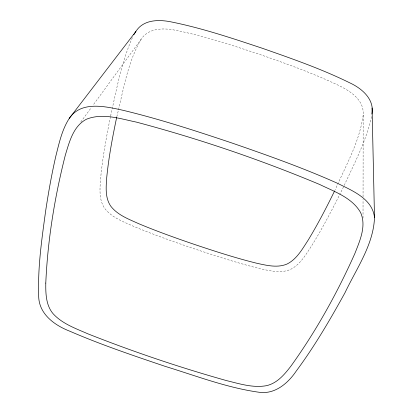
<?xml version="1.0" encoding="UTF-8"?>
<svg xmlns="http://www.w3.org/2000/svg" width="413" height="413" viewBox="0 0 413 413"><rect width="100%" height="100%" fill="white"/><g stroke="black" fill="none" stroke-linecap="round" stroke-linejoin="round"><path stroke-width="0.31" stroke-dasharray="2.06 1.55" d="M363.022 218.018L363.048 199.355M363.053 196.779L363.177 115.057C364.488 99.022 348.551 89.988 336.079 84.206C311.438 72.688 285.796 63.483 260.128 54.573C232.302 45.332 204.378 35.972 175.571 30.288C163.677 27.816 148.52 27.826 141.143 39.271L92.93 105.356M363.177 115.057C359.62 141.618 345.877 165.51 335.206 189.722M110.472 116.605C106.332 137.281 102.553 158.065 100.55 179.072C99.863 188.927 98.79 199.995 104.804 208.544C112.057 217.78 123.637 221.838 133.982 226.515C153.45 234.569 173.305 241.631 193.238 248.435C215.065 255.745 236.974 262.89 259.307 268.507C269.395 270.706 280.479 273.68 290.453 269.452C300.55 264.465 306.172 254.047 312.13 245.023C322.037 228.859 330.921 212.086 339.424 195.148M110.596 116.001C116.667 89.182 121.484 61.599 132.945 36.432M371.607 116.59C366.166 141.107 354.251 163.589 343.817 186.258M116.812 116.719C123.399 90.602 127.349 62.812 141.143 39.271M343.544 186.815L339.703 194.595M80.778 122.005L91.407 107.437"/><path stroke-width="0.62" d="M371.891 114.04C374.746 99.166 361.643 88.263 349.537 82.734C321.453 68.904 291.795 58.62 262.301 48.264C232.565 38.378 202.742 28.342 171.989 22.07C159.532 19.38 143.435 19.22 135.867 31.486L69.296 118.35C62.022 129.625 59.157 142.981 55.915 155.815C51.671 174.188 48.398 192.773 45.585 211.41C41.842 238.936 37.774 266.669 38.683 294.515C38.011 313.359 53.969 325.057 69.792 331.205C100.958 344.69 133.177 355.552 165.324 366.414C196.01 375.83 226.37 387.544 258.264 392.144C274.351 394.952 287.825 383.574 296.219 371.091C314.567 346.347 330.126 319.667 344.994 292.729C356.29 268.863 373.631 244.579 374.498 217.408L372.072 108.03M116.683 117.333C112.486 137.374 108.665 157.539 106.693 177.936C106.007 187.409 105.067 198.023 110.813 206.242C117.679 215.121 128.696 219.127 138.572 223.634C156.961 231.337 175.742 238.043 194.6 244.486C215.261 251.398 236.019 258.14 257.185 263.349C266.87 265.425 277.505 268.12 287.045 264.026C296.715 259.245 302.161 249.307 307.845 240.64C317.664 224.533 326.358 207.77 334.654 190.842M133.838 34.769L135.867 31.486M69.296 118.35C81.196 100.576 105.516 106.492 122.919 110.266C159.764 119.114 195.829 130.88 231.724 142.929C267.407 155.252 303.054 167.885 337.529 183.31C352.227 190.677 372.387 198.668 374.498 217.408M45.786 283.081C45.652 293.617 45.931 305.383 53.179 313.813C62.394 323.849 75.713 328.474 87.881 333.823C133.249 351.762 179.552 367.389 226.515 380.605C239.421 383.729 252.808 388.086 266.215 385.727C277.118 383.445 284.614 374.359 291.051 365.954C316.234 330.88 337.313 292.853 354.901 253.448C359.842 240.743 366.63 226.03 360.595 212.519C351.984 197.553 334.349 191.647 319.662 184.477C260.092 159.552 198.761 138.696 136.357 122.103C120.198 118.779 102.501 112.703 86.379 119.259C73.215 126.192 69.343 141.995 65.331 155.123C54.702 196.97 47.681 239.912 45.786 283.081"/></g></svg>
